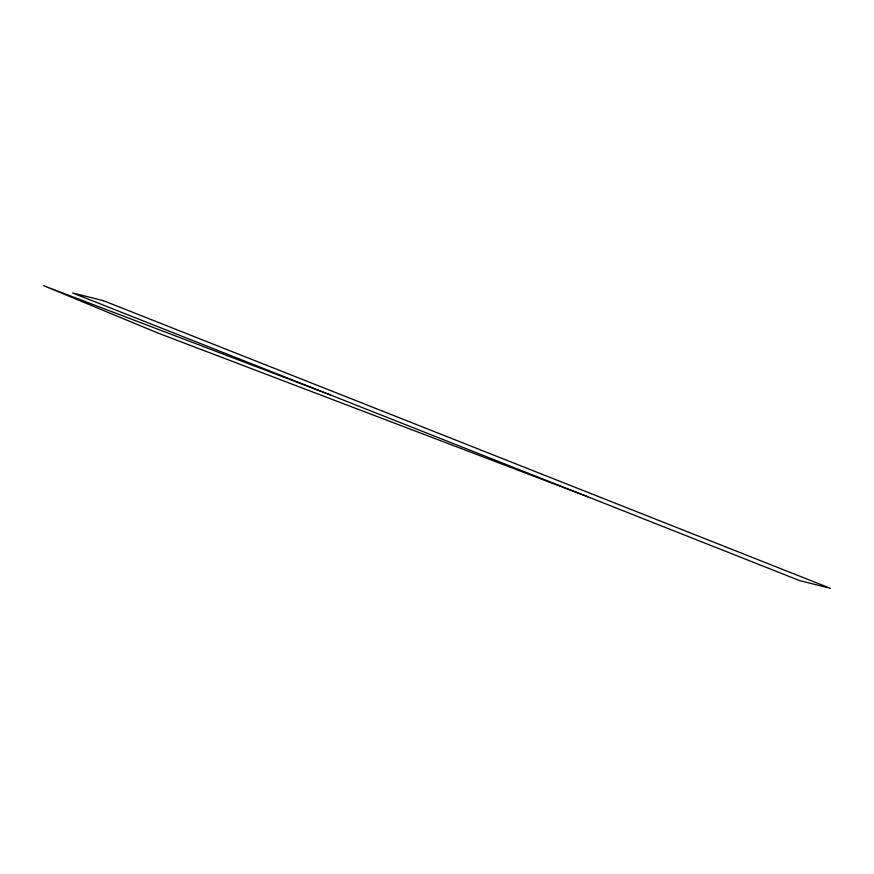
<?xml version="1.0" encoding="UTF-8"?>
<svg xmlns="http://www.w3.org/2000/svg" width="874" height="874" viewBox="0 0 874 874"><rect width="100%" height="100%" fill="white"/><g stroke="black" fill="none" stroke-linecap="round" stroke-linejoin="round"><path stroke-width="1.31" d="M330.132 394.84L43.7 285.722L157.965 333.038L587.612 496.705M103.307 300.645L72.651 292.976L799.644 580.598L830.3 588.278L103.307 300.645"/></g></svg>
